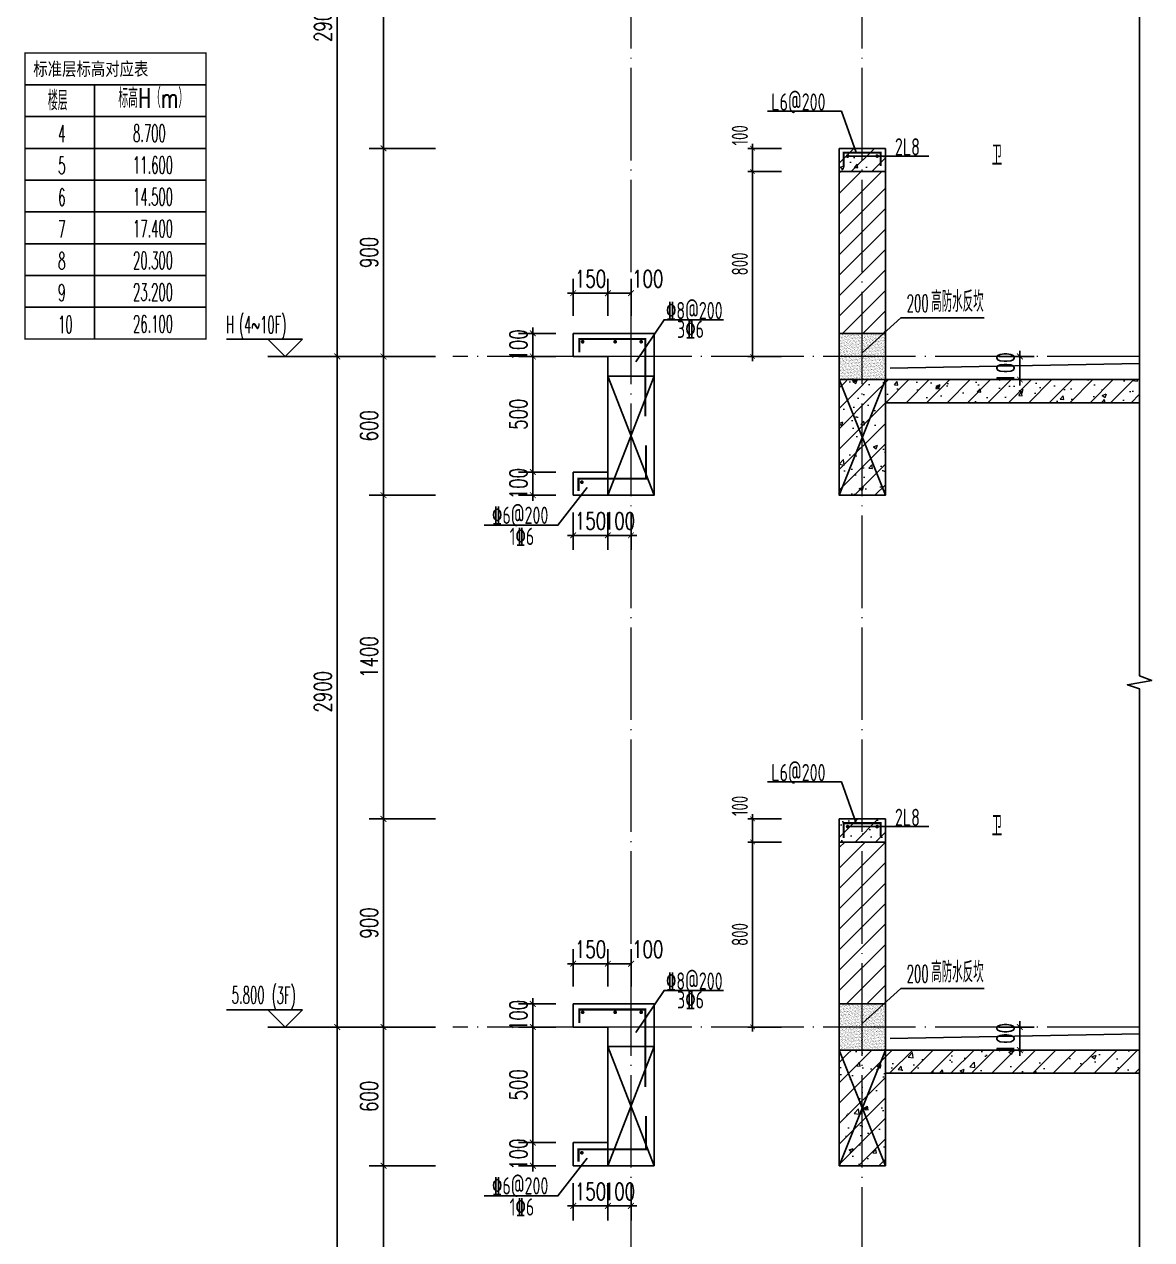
# Model space of a CAD drawing. Extents: x -668857 to 143095, y -247466 to 228182.
# Drawn here: x 89123 to 93997, y 157463 to 162720 of the extents above; entities that cross this region are included whole.
import ezdxf

# ---------------------------------------------------------------- set-up
doc = ezdxf.new("R2010")
doc.units = 0
doc.header["$LTSCALE"] = 1000
doc.linetypes.add('DOTE', pattern=[2.4200000000000004, 2, -0.2, 0.02, -0.2])
doc.layers.get('0').update_dxf_attribs({"linetype": 'CONTINUOUS'})
doc.layers.get('DEFPOINTS').update_dxf_attribs({"linetype": 'CONTINUOUS'})
for name, color, linetype in [('C-Sheet-图框', 101, 'CONTINUOUS'), ('DIM', 2, 'CONTINUOUS'), ('DIM_ELEV', 3, 'CONTINUOUS'), ('DIM_IDEN', 67, 'CONTINUOUS'), ('DIM_SYMB', 3, 'CONTINUOUS'), ('PUB_DIM', 3, 'CONTINUOUS'), ('PUB_TEXT', 2, 'CONTINUOUS'), ('REIN', 6, 'CONTINUOUS'), ('S-大样-砼线', 7, 'CONTINUOUS'), ('S-引出线', 40, 'CONTINUOUS'), ('TEXT', 2, 'CONTINUOUS'), ('WALL', 5, 'CONTINUOUS'), ('看线', 251, 'CONTINUOUS'), ('立面-看线', 251, 'CONTINUOUS')]:
    doc.layers.add(name, color=color, linetype=linetype)
for name, color, linetype, lineweight in [('DOTE', 19, 'DOTE', 9), ('PUB_HATCH', 8, 'CONTINUOUS', 9), ('内粉刷', 37, 'CONTINUOUS', 9)]:
    doc.layers.add(name, color=color, linetype=linetype, lineweight=lineweight)
doc.styles.add('_TCH_DIM', font='SIMPLEX.shx', dxfattribs={"width": 0.7, "bigfont": 'GBCBIG.shx'})
doc.styles.add('_TCH_DIM_T3', font='SIMPLEX', dxfattribs={"width": 0.7058823529411765, "bigfont": 'GBCBIG'})
doc.styles.add('DIM_FONT_T3', font='SIMPLEX', dxfattribs={"width": 0.7058823529411765, "bigfont": 'GBCBIG'})
doc.styles.add('TSSD_DIMENSION', font='Tssdeng.shx', dxfattribs={"width": 0.7, "bigfont": 'tssdchn.shx'})
doc.styles.add('TSSD_REIN', font='tssdeng.shx', dxfattribs={"width": 0.7, "height": 300, "bigfont": 'tssdchn.shx'})
doc.styles.add('w', font='tssdeng.shx', dxfattribs={"width": 0.8, "bigfont": 'tssdchn.shx'})
doc.styles.add('宋体', font='', dxfattribs={"height": 50})
doc.styles.get('宋体').set_extended_font_data('SimSun')
doc.dimstyles.new('_TCH_ARCH&&25', dxfattribs={"dimtxt": 74.375, "dimasz": 25, "dimexe": 62.5, "dimexo": 75, "dimgap": 25, "dimtad": 1, "dimdec": 0, "dimzin": 0, "dimdsep": 46, "dimtxsty": '_TCH_DIM_T3', "dimblk": 'ARCHTICK', "dimcen": 0.09, "dimclrt": 7, "dimazin": 0, "dimtfac": 1, "dimtdec": 0, "dimtix": 1, "dimtmove": 2, "dimatfit": 3, "dimldrblk": 'ARCHTICK', "dimfxl": 0, "dimtolj": 1, "dimtzin": 0, "dimarcsym": 0})
doc.dimstyles.new('TSSD_20_20', dxfattribs={"dimtxt": 60, "dimasz": 20, "dimexe": 20, "dimexo": 50, "dimgap": 20, "dimtad": 1, "dimdec": 0, "dimzin": 0, "dimdsep": 46, "dimtxsty": 'TSSD_DIMENSION', "dimblk": 'ARCHTICK', "dimblk1": 'ARCHTICK', "dimblk2": 'ARCHTICK', "dimcen": 0, "dimdle": 20, "dimclrt": 7, "dimadec": 0, "dimazin": 0, "dimtfac": 1, "dimtdec": 0, "dimtix": 1, "dimtmove": 2, "dimatfit": 3, "dimfxl": 0, "dimtolj": 1, "dimtzin": 0, "dimarcsym": 0})
pattern_1 = [(45, (0, 0), (-44.19417382415921, 44.19417382415922), []), (49.99999999999999, (0, 0), (179.3150456501884, -15.68803374564878), [18.75, -206.25]), (355, (0, 0), (-34.68783340325, 188.048033425003), [15, -165]), (100.4514, (14.94292, -1.307335), (144.6273454285054, 172.3598855152384), [15.9350475, -175.285528]), (46.18420000000002, (0, 50), (266.8102621564111, -41.37975358225452), [28.125, -309.3749999999999]), (96.6356, (22.23418625, 46.55167325), (233.6656763871758, 243.5294677251104), [23.902572, -262.92825]), (351.1842, (0, 50), (233.6654862834068, 243.5296502313311), [22.5, -247.5]), (21, (25, 37.5), (149.2267630296154, -100.6547226663347), [18.75, -206.25]), (326.0000000000001, (25, 37.5), (60.82883298039543, 181.2875112617133), [15, -165]), (71.4514, (37.43555825, 29.1120985), (210.0556571453725, 80.6326241774881), [15.9350475, -175.285528]), (37.50000000000001, (0, 0), (3.039963829322667, 83.22346345782788), [0, -163, 0, -167.5, 0, -165.625]), (7.499999999999999, (0, 0), (65.76738436053715, 98.60292797059006), [0, -95.5, 0, -159.25, 0, -63.125]), (327.5, (-55.75, 0), (133.4556090431022, -5.638717933594939), [0, -62.5, 0, -195, 0, -258.75]), (317.5, (-80.75, 0), (145.7965423355966, 25.02624558307943), [0, -81.25, 0, -129.5, 0, -183.75])]

# ---------------------------------------------------------------- blocks, each defined once
blk = doc.blocks.new('A$C4D992532')
at = {"layer": 'C-Sheet-图框', "color": 0}
for p, q in [((-871.8383832278196, 1099.999999999956), (-89.08579783234745, 1099.999999999956)), ((-871.8383832278196, 1099.999999999985), (-89.08579783234745, 1099.999999999985)), ((-571.5260266673286, 1099.999999999985), (-571.5260266673286, -1.455191522836685e-11)), ((-871.8383832278196, 962.4999999999854), (-89.08579783234745, 962.4999999999854)), ((-871.8383832278196, 824.9999999999854), (-89.08579783234745, 824.9999999999854)), ((-871.8383832278196, 687.4999999999854), (-89.08579783234745, 687.4999999999854)), ((-871.8383832278196, 549.9999999999854), (-89.08579783234745, 549.9999999999854)), ((-871.8383832278196, 412.4999999999854), (-89.08579783234745, 412.4999999999854)), ((-871.8383832278196, 274.9999999999854), (-89.08579783234745, 274.9999999999854)), ((-871.8383832278196, 137.4999999999854), (-89.08579783234745, 137.4999999999854))]:
    blk.add_line(p, q, dxfattribs=at)
at = {"layer": 'C-Sheet-图框', "color": 0, "const_width": 5.999999999999876}
blk.add_lwpolyline([(-871.8383832278196, -2.91038304567337e-11), (-89.08579783234745, 0), (-89.08579783234745, 1237.499999999956), (-871.8383832278196, 1237.499999999956)], close=True, dxfattribs=at)
at = {"layer": 'PUB_TEXT', "color": 2, "style": '宋体', "width": 0.8}
blk.add_text('标准层标高对应表', height=56.9620253164557, dxfattribs=at).set_placement((-835.8477062607417, 1139.932586226772))
at = {"layer": 'PUB_TEXT', "style": '_TCH_DIM'}
for s, height, width, p in [('楼层', 84.39716312056737, 0.7, (-772.7103564752033, 989.4725958884665)), ('标高H（m）', 84.39716312056737, 0.7, (-468.1956964195706, 1000.562479942731)), ('4', 74.375, 0.4941176470588236, (-728.4145376265515, 851.3391062311857)), ('8.700', 74.375, 0.4941176470588236, (-405.0415018692147, 853.2302326417557)), ('11.600', 74.375, 0.4941176470588236, (-405.0415018692147, 715.7302326417266)), ('5', 74.375, 0.4941176470588236, (-728.4145376265515, 713.8391062311857)), ('6', 74.375, 0.4941176470588236, (-728.4145376265515, 576.3391062311857)), ('14.500', 74.375, 0.4941176470588236, (-405.0415018692147, 578.2302326417266)), ('7', 74.375, 0.4941176470588236, (-728.4145376265515, 438.8391062311857)), ('17.400', 74.375, 0.4941176470588236, (-405.0415018692147, 440.7302326417266)), ('8', 74.375, 0.4941176470588236, (-728.4145376265515, 301.3391062311857)), ('20.300', 74.375, 0.4941176470588236, (-405.0415018692147, 303.2302326417266)), ('9', 74.375, 0.4941176470588236, (-728.4145376265515, 163.8391062311857)), ('23.200', 74.375, 0.4941176470588236, (-405.0415018693311, 165.7302326417266)), ('10', 74.375, 0.4941176470588236, (-728.4145376265515, 26.33910623118572)), ('26.100', 74.375, 0.4941176470588236, (-405.0415018693311, 28.23023264172662))]:
    blk.add_text(s, height=height, dxfattribs=dict(at, width=width)).set_placement(p)
blk = doc.blocks.new('_ArchTick')
at = {"color": 0, "linetype": 'ByBlock', "const_width": 0.15}
blk.add_lwpolyline([(-0.5, -0.5), (0.5, 0.5)], dxfattribs=at)
blk = doc.blocks.new('*D2128')
at = {"layer": 'DEFPOINTS', "color": 0}
for p in [(932450.9182588418, -117186.0825243755), (932625.5290252911, -117186.0825243755), (932625.5290252911, -117286.0825243912)]:
    blk.add_point(p, dxfattribs=at)
at = {"layer": 'PUB_DIM', "color": 0, "lineweight": -2}
for p, q in [((932450.9182588418, -117186.0825243755), (932450.9182588418, -117161.0825243755)), ((932550.5290252911, -117186.0825243755), (932388.4182588418, -117186.0825243755)), ((932450.9182588418, -117286.0825243912), (932450.9182588418, -117186.0825243755)), ((932550.5290252911, -117286.0825243912), (932388.4182588418, -117286.0825243912)), ((932450.9182588418, -117286.0825243912), (932450.9182588418, -117311.0825243912))]:
    blk.add_line(p, q, dxfattribs=at)
at = {"layer": 'PUB_DIM', "color": 0, "lineweight": -2, "xscale": 25, "yscale": 25, "zscale": 25}
for p, rotation in [((932450.9182588418, -117186.0825243755), 270), ((932450.9182588418, -117286.0825243912), 90)]:
    blk.add_blockref('_ArchTick', p, dxfattribs=dict(at, rotation=rotation))
at = {"layer": 'PUB_DIM', "color": 7, "insert": (932388.7307588418, -117236.0825243832), "char_height": 74.375, "attachment_point": 5, "rotation": 90, "style": '_TCH_DIM_T3'}
blk.add_mtext('\\A1;100', dxfattribs=at)
blk = doc.blocks.new('*D2129')
at = {"layer": 'DEFPOINTS', "color": 0}
for p in [(932450.9182588418, -117286.0825243912), (932625.5290252911, -117286.0825243912), (932625.5290252911, -117786.0825243912)]:
    blk.add_point(p, dxfattribs=at)
at = {"layer": 'PUB_DIM', "color": 0, "lineweight": -2}
for p, q in [((932550.5290252911, -117286.0825243912), (932388.4182588418, -117286.0825243912)), ((932450.9182588418, -117786.0825243912), (932450.9182588418, -117286.0825243912)), ((932550.5290252911, -117786.0825243912), (932388.4182588418, -117786.0825243912))]:
    blk.add_line(p, q, dxfattribs=at)
at = {"layer": 'PUB_DIM', "color": 0, "lineweight": -2, "xscale": 25, "yscale": 25, "zscale": 25}
for p, rotation in [((932450.9182588418, -117286.0825243912), 90), ((932450.9182588418, -117786.0825243912), 270)]:
    blk.add_blockref('_ArchTick', p, dxfattribs=dict(at, rotation=rotation))
at = {"layer": 'PUB_DIM', "color": 7, "insert": (932388.7307588418, -117536.082524391), "char_height": 74.375, "attachment_point": 5, "rotation": 90, "style": '_TCH_DIM_T3'}
blk.add_mtext('\\A1;500', dxfattribs=at)
blk = doc.blocks.new('*D2130')
at = {"layer": 'DEFPOINTS', "color": 0}
for p in [(932450.9182588418, -117786.0825243912), (932625.5290252911, -117786.0825243912), (932625.5290252911, -117886.0825243911)]:
    blk.add_point(p, dxfattribs=at)
at = {"layer": 'PUB_DIM', "color": 0, "lineweight": -2}
for p, q in [((932550.5290252911, -117786.0825243912), (932388.4182588418, -117786.0825243912)), ((932450.9182588418, -117786.0825243912), (932450.9182588418, -117761.0825243912)), ((932450.9182588418, -117886.0825243911), (932450.9182588418, -117786.0825243912)), ((932550.5290252911, -117886.0825243911), (932388.4182588418, -117886.0825243911)), ((932450.9182588418, -117886.0825243911), (932450.9182588418, -117911.0825243911))]:
    blk.add_line(p, q, dxfattribs=at)
at = {"layer": 'PUB_DIM', "color": 0, "lineweight": -2, "xscale": 25, "yscale": 25, "zscale": 25}
for p, rotation in [((932450.9182588418, -117786.0825243912), 270), ((932450.9182588418, -117886.0825243911), 90)]:
    blk.add_blockref('_ArchTick', p, dxfattribs=dict(at, rotation=rotation))
at = {"layer": 'PUB_DIM', "color": 7, "insert": (932388.7307588418, -117836.082524391), "char_height": 74.375, "attachment_point": 5, "rotation": 90, "style": '_TCH_DIM_T3'}
blk.add_mtext('\\A1;100', dxfattribs=at)
blk = doc.blocks.new('*D2131')
at = {"layer": 'DEFPOINTS', "color": 0}
for p in [(932625.5290252911, -117886.0825243875), (932775.5290252896, -117886.0825243904), (932775.5290252896, -118059.7932143435)]:
    blk.add_point(p, dxfattribs=at)
at = {"layer": 'PUB_DIM', "color": 0, "lineweight": -2}
for p, q in [((932625.5290252911, -117961.0825243875), (932625.5290252911, -118122.2932143435)), ((932775.5290252896, -117961.0825243904), (932775.5290252896, -118122.2932143435)), ((932625.5290252911, -118059.7932143435), (932600.5290252911, -118059.7932143435)), ((932625.5290252911, -118059.7932143435), (932775.5290252896, -118059.7932143435)), ((932775.5290252896, -118059.7932143435), (932800.5290252896, -118059.7932143435))]:
    blk.add_line(p, q, dxfattribs=at)
at = {"layer": 'PUB_DIM', "color": 0, "lineweight": -2, "xscale": 25, "yscale": 25, "zscale": 25}
blk.add_blockref('_ArchTick', (932625.5290252911, -118059.7932143435), dxfattribs=at)
at = {"layer": 'PUB_DIM', "color": 0, "lineweight": -2, "xscale": 25, "yscale": 25, "zscale": 25, "rotation": 180}
blk.add_blockref('_ArchTick', (932775.5290252896, -118059.7932143435), dxfattribs=at)
at = {"layer": 'PUB_DIM', "color": 7, "insert": (932700.5290252904, -117997.6057143435), "char_height": 74.375, "attachment_point": 5, "style": '_TCH_DIM_T3'}
blk.add_mtext('\\A1;150', dxfattribs=at)
blk = doc.blocks.new('*D2132')
at = {"layer": 'DEFPOINTS', "color": 0}
for p in [(932775.5290252896, -117886.0825243904), (932875.5290186122, -117886.0825243923), (932875.5290186122, -118059.7932143459)]:
    blk.add_point(p, dxfattribs=at)
at = {"layer": 'PUB_DIM', "color": 0, "lineweight": -2}
for p, q in [((932775.5290252896, -117961.0825243904), (932775.5290252896, -118122.2932143459)), ((932875.5290186122, -117961.0825243923), (932875.5290186122, -118122.2932143459)), ((932775.5290252896, -118059.7932143459), (932750.5290252896, -118059.7932143459)), ((932775.5290252896, -118059.7932143459), (932875.5290186122, -118059.7932143459)), ((932875.5290186122, -118059.7932143459), (932900.5290186122, -118059.7932143459))]:
    blk.add_line(p, q, dxfattribs=at)
at = {"layer": 'PUB_DIM', "color": 0, "lineweight": -2, "xscale": 25, "yscale": 25, "zscale": 25}
blk.add_blockref('_ArchTick', (932775.5290252896, -118059.7932143459), dxfattribs=at)
at = {"layer": 'PUB_DIM', "color": 0, "lineweight": -2, "xscale": 25, "yscale": 25, "zscale": 25, "rotation": 180}
blk.add_blockref('_ArchTick', (932875.5290186122, -118059.7932143459), dxfattribs=at)
at = {"layer": 'PUB_DIM', "color": 7, "insert": (932825.5290219509, -117997.6057143459), "char_height": 74.375, "attachment_point": 5, "style": '_TCH_DIM_T3'}
blk.add_mtext('\\A1;100', dxfattribs=at)
blk = doc.blocks.new('*D2133')
at = {"layer": 'DEFPOINTS', "color": 0}
for p in [(934390.7113845855, -117286.0823870408), (934556.671269677, -117286.0823870408), (934390.7113845855, -117386.0823868569)]:
    blk.add_point(p, dxfattribs=at)
at = {"layer": 'PUB_DIM', "color": 0, "lineweight": -2}
for p, q in [((934556.671269677, -117286.0823870408), (934556.671269677, -117261.0823870408)), ((934465.7113845855, -117286.0823870408), (934619.171269677, -117286.0823870408)), ((934556.671269677, -117386.0823868569), (934556.671269677, -117286.0823870408)), ((934465.7113845855, -117386.0823868569), (934619.171269677, -117386.0823868569)), ((934556.671269677, -117386.0823868569), (934556.671269677, -117411.0823868569))]:
    blk.add_line(p, q, dxfattribs=at)
at = {"layer": 'PUB_DIM', "color": 0, "lineweight": -2, "xscale": 25, "yscale": 25, "zscale": 25}
for p, rotation in [((934556.671269677, -117286.0823870408), 270), ((934556.671269677, -117386.0823868569), 90)]:
    blk.add_blockref('_ArchTick', p, dxfattribs=dict(at, rotation=rotation))
at = {"layer": 'PUB_DIM', "color": 7, "insert": (934494.483769677, -117336.0823869487), "char_height": 74.375, "attachment_point": 5, "rotation": 90, "style": '_TCH_DIM_T3'}
blk.add_mtext('\\A1;100', dxfattribs=at)
blk = doc.blocks.new('*D2134')
at = {"layer": 'DEFPOINTS', "color": 0}
for p in [(932775.5290252895, -117012.3718344355), (932625.529025291, -117186.0825243915), (932775.5290252895, -117186.0825243886)]:
    blk.add_point(p, dxfattribs=at)
at = {"layer": 'PUB_DIM', "color": 0, "lineweight": -2}
for p, q in [((932625.529025291, -117111.0825243915), (932625.529025291, -116949.8718344355)), ((932775.5290252895, -117111.0825243886), (932775.5290252895, -116949.8718344355)), ((932625.529025291, -117012.3718344355), (932600.529025291, -117012.3718344355)), ((932625.529025291, -117012.3718344355), (932775.5290252895, -117012.3718344355)), ((932775.5290252895, -117012.3718344355), (932800.5290252895, -117012.3718344355))]:
    blk.add_line(p, q, dxfattribs=at)
at = {"layer": 'PUB_DIM', "color": 0, "lineweight": -2, "xscale": 25, "yscale": 25, "zscale": 25}
blk.add_blockref('_ArchTick', (932625.529025291, -117012.3718344355), dxfattribs=at)
at = {"layer": 'PUB_DIM', "color": 0, "lineweight": -2, "xscale": 25, "yscale": 25, "zscale": 25, "rotation": 180}
blk.add_blockref('_ArchTick', (932775.5290252895, -117012.3718344355), dxfattribs=at)
at = {"layer": 'PUB_DIM', "color": 7, "insert": (932700.5290252902, -116950.1843344355), "char_height": 74.375, "attachment_point": 5, "style": '_TCH_DIM_T3'}
blk.add_mtext('\\A1;150', dxfattribs=at)
blk = doc.blocks.new('*D2135')
at = {"layer": 'DEFPOINTS', "color": 0}
for p in [(932875.5290186121, -117012.3718344331), (932775.5290252895, -117186.0825243886), (932875.5290186121, -117186.0825243867)]:
    blk.add_point(p, dxfattribs=at)
at = {"layer": 'PUB_DIM', "color": 0, "lineweight": -2}
for p, q in [((932775.5290252895, -117111.0825243886), (932775.5290252895, -116949.8718344331)), ((932875.5290186121, -117111.0825243867), (932875.5290186121, -116949.8718344331)), ((932775.5290252895, -117012.3718344331), (932875.5290186121, -117012.3718344331))]:
    blk.add_line(p, q, dxfattribs=at)
at = {"layer": 'PUB_DIM', "color": 0, "lineweight": -2, "xscale": 25, "yscale": 25, "zscale": 25, "rotation": 180}
blk.add_blockref('_ArchTick', (932775.5290252895, -117012.3718344331), dxfattribs=at)
at = {"layer": 'PUB_DIM', "color": 0, "lineweight": -2, "xscale": 25, "yscale": 25, "zscale": 25}
blk.add_blockref('_ArchTick', (932875.5290186121, -117012.3718344331), dxfattribs=at)
at = {"layer": 'PUB_DIM', "color": 7, "insert": (932947.9456852787, -116950.1843344331), "char_height": 74.375, "attachment_point": 5, "style": '_TCH_DIM_T3'}
blk.add_mtext('\\A1;100', dxfattribs=at)
blk = doc.blocks.new('*D2549')
at = {"layer": 'DEFPOINTS', "color": 0}
for p in [(90676.09341225855, 157783.2258814368), (90976.09341227927, 157783.2258814368), (90976.09341227927, 156383.2260189572)]:
    blk.add_point(p, dxfattribs=at)
at = {"layer": 'PUB_DIM', "color": 0, "lineweight": -2}
for p, q in [((90901.09341227927, 157783.2258814368), (90613.59341225855, 157783.2258814368)), ((90676.09341225855, 156383.2260189572), (90676.09341225855, 157783.2258814368)), ((90901.09341227927, 156383.2260189572), (90613.59341225855, 156383.2260189572))]:
    blk.add_line(p, q, dxfattribs=at)
at = {"layer": 'PUB_DIM', "color": 0, "lineweight": -2, "xscale": 25, "yscale": 25, "zscale": 25}
for p, rotation in [((90676.09341225855, 157783.2258814368), 90), ((90676.09341225855, 156383.2260189572), 270)]:
    blk.add_blockref('_ArchTick', p, dxfattribs=dict(at, rotation=rotation))
at = {"layer": 'PUB_DIM', "color": 7, "insert": (90613.90591225853, 157083.2259501971), "char_height": 74.375, "attachment_point": 5, "rotation": 90, "style": '_TCH_DIM_T3'}
blk.add_mtext('\\A1;1400', dxfattribs=at)
blk = doc.blocks.new('*D2550')
at = {"layer": 'DEFPOINTS', "color": 0}
for p in [(90676.09341225855, 158383.2258814366), (90976.09341227927, 158383.2258814366), (90976.09341227927, 157783.2258814368)]:
    blk.add_point(p, dxfattribs=at)
at = {"layer": 'PUB_DIM', "color": 0, "lineweight": -2}
for p, q in [((90901.09341227927, 158383.2258814366), (90613.59341225855, 158383.2258814366)), ((90676.09341225855, 157783.2258814368), (90676.09341225855, 158383.2258814366)), ((90901.09341227927, 157783.2258814368), (90613.59341225855, 157783.2258814368))]:
    blk.add_line(p, q, dxfattribs=at)
at = {"layer": 'PUB_DIM', "color": 0, "lineweight": -2, "xscale": 25, "yscale": 25, "zscale": 25}
for p, rotation in [((90676.09341225855, 158383.2258814366), 90), ((90676.09341225855, 157783.2258814368), 270)]:
    blk.add_blockref('_ArchTick', p, dxfattribs=dict(at, rotation=rotation))
at = {"layer": 'PUB_DIM', "color": 7, "insert": (90613.90591225853, 158083.2258814368), "char_height": 74.375, "attachment_point": 5, "rotation": 90, "style": '_TCH_DIM_T3'}
blk.add_mtext('\\A1;600', dxfattribs=at)
blk = doc.blocks.new('*D2551')
at = {"layer": 'DEFPOINTS', "color": 0}
for p in [(90676.09341225855, 159283.2260189572), (90976.09341227927, 159283.2260189572), (90976.09341227927, 158383.2258814366)]:
    blk.add_point(p, dxfattribs=at)
at = {"layer": 'PUB_DIM', "color": 0, "lineweight": -2}
for p, q in [((90901.09341227927, 159283.2260189572), (90613.59341225855, 159283.2260189572)), ((90676.09341225855, 158383.2258814366), (90676.09341225855, 159283.2260189572)), ((90901.09341227927, 158383.2258814366), (90613.59341225855, 158383.2258814366))]:
    blk.add_line(p, q, dxfattribs=at)
at = {"layer": 'PUB_DIM', "color": 0, "lineweight": -2, "xscale": 25, "yscale": 25, "zscale": 25}
for p, rotation in [((90676.09341225855, 159283.2260189572), 90), ((90676.09341225855, 158383.2258814366), 270)]:
    blk.add_blockref('_ArchTick', p, dxfattribs=dict(at, rotation=rotation))
at = {"layer": 'PUB_DIM', "color": 7, "insert": (90613.90591225853, 158833.2259501969), "char_height": 74.375, "attachment_point": 5, "rotation": 90, "style": '_TCH_DIM_T3'}
blk.add_mtext('\\A1;900', dxfattribs=at)
blk = doc.blocks.new('*D2552')
at = {"layer": 'DEFPOINTS', "color": 0}
for p in [(90676.09341225855, 160683.2258814366), (90976.09341227927, 160683.2258814366), (90976.09341227927, 159283.2260189572)]:
    blk.add_point(p, dxfattribs=at)
at = {"layer": 'PUB_DIM', "color": 0, "lineweight": -2}
for p, q in [((90901.09341227927, 160683.2258814366), (90613.59341225855, 160683.2258814366)), ((90676.09341225855, 159283.2260189572), (90676.09341225855, 160683.2258814366)), ((90901.09341227927, 159283.2260189572), (90613.59341225855, 159283.2260189572))]:
    blk.add_line(p, q, dxfattribs=at)
at = {"layer": 'PUB_DIM', "color": 0, "lineweight": -2, "xscale": 25, "yscale": 25, "zscale": 25}
for p, rotation in [((90676.09341225855, 160683.2258814366), 90), ((90676.09341225855, 159283.2260189572), 270)]:
    blk.add_blockref('_ArchTick', p, dxfattribs=dict(at, rotation=rotation))
at = {"layer": 'PUB_DIM', "color": 7, "insert": (90613.90591225853, 159983.2259501969), "char_height": 74.375, "attachment_point": 5, "rotation": 90, "style": '_TCH_DIM_T3'}
blk.add_mtext('\\A1;1400', dxfattribs=at)
blk = doc.blocks.new('*D2553')
at = {"layer": 'DEFPOINTS', "color": 0}
for p in [(90676.09341225855, 161283.2258814363), (90976.09341227927, 161283.2258814363), (90976.09341227927, 160683.2258814366)]:
    blk.add_point(p, dxfattribs=at)
at = {"layer": 'PUB_DIM', "color": 0, "lineweight": -2}
for p, q in [((90901.09341227927, 161283.2258814363), (90613.59341225855, 161283.2258814363)), ((90676.09341225855, 160683.2258814366), (90676.09341225855, 161283.2258814363)), ((90901.09341227927, 160683.2258814366), (90613.59341225855, 160683.2258814366))]:
    blk.add_line(p, q, dxfattribs=at)
at = {"layer": 'PUB_DIM', "color": 0, "lineweight": -2, "xscale": 25, "yscale": 25, "zscale": 25}
for p, rotation in [((90676.09341225855, 161283.2258814363), 90), ((90676.09341225855, 160683.2258814366), 270)]:
    blk.add_blockref('_ArchTick', p, dxfattribs=dict(at, rotation=rotation))
at = {"layer": 'PUB_DIM', "color": 7, "insert": (90613.90591225853, 160983.2258814365), "char_height": 74.375, "attachment_point": 5, "rotation": 90, "style": '_TCH_DIM_T3'}
blk.add_mtext('\\A1;600', dxfattribs=at)
blk = doc.blocks.new('*D2554')
at = {"layer": 'DEFPOINTS', "color": 0}
for p in [(90676.09341225855, 162183.226018957), (90976.09341227927, 162183.226018957), (90976.09341227927, 161283.2258814363)]:
    blk.add_point(p, dxfattribs=at)
at = {"layer": 'PUB_DIM', "color": 0, "lineweight": -2}
for p, q in [((90901.09341227927, 162183.226018957), (90613.59341225855, 162183.226018957)), ((90676.09341225855, 161283.2258814363), (90676.09341225855, 162183.226018957)), ((90901.09341227927, 161283.2258814363), (90613.59341225855, 161283.2258814363))]:
    blk.add_line(p, q, dxfattribs=at)
at = {"layer": 'PUB_DIM', "color": 0, "lineweight": -2, "xscale": 25, "yscale": 25, "zscale": 25}
for p, rotation in [((90676.09341225855, 162183.226018957), 90), ((90676.09341225855, 161283.2258814363), 270)]:
    blk.add_blockref('_ArchTick', p, dxfattribs=dict(at, rotation=rotation))
at = {"layer": 'PUB_DIM', "color": 7, "insert": (90613.90591225853, 161733.2259501966), "char_height": 74.375, "attachment_point": 5, "rotation": 90, "style": '_TCH_DIM_T3'}
blk.add_mtext('\\A1;900', dxfattribs=at)
blk = doc.blocks.new('*D2555')
at = {"layer": 'DEFPOINTS', "color": 0}
for p in [(90676.09341225855, 163583.2258814231), (90976.09341227927, 163583.2258814231), (90976.09341227927, 162183.226018957)]:
    blk.add_point(p, dxfattribs=at)
at = {"layer": 'PUB_DIM', "color": 0, "lineweight": -2}
for p, q in [((90901.09341227927, 163583.2258814231), (90613.59341225855, 163583.2258814231)), ((90676.09341225855, 162183.226018957), (90676.09341225855, 163583.2258814231)), ((90901.09341227927, 162183.226018957), (90613.59341225855, 162183.226018957))]:
    blk.add_line(p, q, dxfattribs=at)
at = {"layer": 'PUB_DIM', "color": 0, "lineweight": -2, "xscale": 25, "yscale": 25, "zscale": 25}
for p, rotation in [((90676.09341225855, 163583.2258814231), 90), ((90676.09341225855, 162183.226018957), 270)]:
    blk.add_blockref('_ArchTick', p, dxfattribs=dict(at, rotation=rotation))
at = {"layer": 'PUB_DIM', "color": 7, "insert": (90613.90591225853, 162883.2259501901), "char_height": 74.375, "attachment_point": 5, "rotation": 90, "style": '_TCH_DIM_T3'}
blk.add_mtext('\\A1;1400', dxfattribs=at)
blk = doc.blocks.new('*D2563')
at = {"layer": 'DEFPOINTS', "color": 0}
for p in [(90476.09341225412, 158383.2258814365), (90976.09341227927, 158383.2258814365), (90976.09341227927, 155483.2258814365)]:
    blk.add_point(p, dxfattribs=at)
at = {"layer": 'PUB_DIM', "color": 0, "lineweight": -2}
for p, q in [((90901.09341227927, 158383.2258814365), (90413.59341225412, 158383.2258814365)), ((90476.09341225412, 155483.2258814365), (90476.09341225412, 158383.2258814365)), ((90901.09341227927, 155483.2258814365), (90413.59341225412, 155483.2258814365))]:
    blk.add_line(p, q, dxfattribs=at)
at = {"layer": 'PUB_DIM', "color": 0, "lineweight": -2, "xscale": 25, "yscale": 25, "zscale": 25}
for p, rotation in [((90476.09341225412, 158383.2258814365), 90), ((90476.09341225412, 155483.2258814365), 270)]:
    blk.add_blockref('_ArchTick', p, dxfattribs=dict(at, rotation=rotation))
at = {"layer": 'PUB_DIM', "color": 7, "insert": (90413.90591225411, 156933.2258814365), "char_height": 74.375, "attachment_point": 5, "rotation": 90, "style": '_TCH_DIM_T3'}
blk.add_mtext('\\A1;2900', dxfattribs=at)
blk = doc.blocks.new('*D2564')
at = {"layer": 'DEFPOINTS', "color": 0}
for p in [(90476.09341225412, 161283.2258814363), (90976.09341227927, 161283.2258814363), (90976.09341227927, 158383.2258814365)]:
    blk.add_point(p, dxfattribs=at)
at = {"layer": 'PUB_DIM', "color": 0, "lineweight": -2}
for p, q in [((90901.09341227927, 161283.2258814363), (90413.59341225412, 161283.2258814363)), ((90476.09341225412, 158383.2258814365), (90476.09341225412, 161283.2258814363)), ((90901.09341227927, 158383.2258814365), (90413.59341225412, 158383.2258814365))]:
    blk.add_line(p, q, dxfattribs=at)
at = {"layer": 'PUB_DIM', "color": 0, "lineweight": -2, "xscale": 25, "yscale": 25, "zscale": 25}
for p, rotation in [((90476.09341225412, 161283.2258814363), 90), ((90476.09341225412, 158383.2258814365), 270)]:
    blk.add_blockref('_ArchTick', p, dxfattribs=dict(at, rotation=rotation))
at = {"layer": 'PUB_DIM', "color": 7, "insert": (90413.90591225411, 159833.2258814364), "char_height": 74.375, "attachment_point": 5, "rotation": 90, "style": '_TCH_DIM_T3'}
blk.add_mtext('\\A1;2900', dxfattribs=at)
blk = doc.blocks.new('*D2565')
at = {"layer": 'DEFPOINTS', "color": 0}
for p in [(90476.09341225412, 164183.2258814365), (90976.09341227927, 164183.2258814365), (90976.09341227927, 161283.2258814363)]:
    blk.add_point(p, dxfattribs=at)
at = {"layer": 'PUB_DIM', "color": 0, "lineweight": -2}
for p, q in [((90901.09341227927, 164183.2258814365), (90413.59341225412, 164183.2258814365)), ((90476.09341225411, 161283.2258814363), (90476.09341225412, 164183.2258814365)), ((90901.09341227927, 161283.2258814363), (90413.59341225411, 161283.2258814363))]:
    blk.add_line(p, q, dxfattribs=at)
at = {"layer": 'PUB_DIM', "color": 0, "lineweight": -2, "xscale": 25, "yscale": 25, "zscale": 25}
for p, rotation in [((90476.09341225412, 164183.2258814365), 90), ((90476.09341225411, 161283.2258814363), 270)]:
    blk.add_blockref('_ArchTick', p, dxfattribs=dict(at, rotation=rotation))
at = {"layer": 'PUB_DIM', "color": 7, "insert": (90413.9059122541, 162733.2258814364), "char_height": 74.375, "attachment_point": 5, "rotation": 90, "style": '_TCH_DIM_T3'}
blk.add_mtext('\\A1;2900', dxfattribs=at)
blk = doc.blocks.new('20210809.02282059')
at = {"layer": 'REIN', "const_width": 9}
blk.add_lwpolyline([(87484.17413905729, 66580.93723980524), (87484.17413905729, 66644.7473179046), (87644.05902665015, 66644.7473179046), (87644.05902665015, 66586.78243779903)], dxfattribs=at)
at = {"layer": 'REIN', "const_width": 8}
for points in [[(87497.66146427253, 66629.68552062381, 1), (87505.66146427253, 66629.68552062381, 1)], [(87625.09821334062, 66629.68552062381, 1), (87633.09821334062, 66629.68552062381, 1)]]:
    blk.add_lwpolyline(points, format="xyb", close=True, dxfattribs=at)
at = {"layer": 'S-引出线'}
for p, q in [((87474.5888281595, 66823.76058760582), (87154.50981688779, 66823.76058760582)), ((87538.80876634456, 66644.7473179046), (87474.5888281595, 66823.76058760582)), ((87501.66146427253, 66629.68552062381), (87853.2882327484, 66629.68552062381))]:
    blk.add_line(p, q, dxfattribs=at)
at = {"layer": 'TEXT', "style": 'w', "width": 0.7}
for s, p in [('L6@200', (87171.47256206069, 66825.93027499522)), ('2L8', (87706.15828353167, 66632.06966891466))]:
    blk.add_text(s, height=75, rotation=1.867629851175362e-07, dxfattribs=at).set_placement(p)
blk = doc.blocks.new('A$C124E38C7')
at = {"layer": 'REIN'}
for points in [[(411.3491916419007, 827.6198026949423, 9, 9, 0), (411.3491916419007, 885.7864124497282, 9, 9, 0), (697.136046927888, 885.7864124497282, 9, 9, 0), (697.136046927888, 551.0904451996903, 9, 9, 0)], [(407.7055343370885, 227.9407258796855, 9, 9, 0), (407.7055343370885, 280.9011473031132, 9, 9, 0), (700.087186511606, 280.9011473031132, 9, 9, 0), (700.087186511606, 425.2876792717143, 9, 9, 0)]]:
    blk.add_lwpolyline(points, format="xyseb", dxfattribs=at)
at = {"layer": 'REIN', "const_width": 8}
for points in [[(421.8327268124558, 873.5427987211733, 1), (429.8327268124558, 873.5427987211733, 1)], [(562.2868298138492, 873.5427987211733, 1), (570.2868298138492, 873.5427987211733, 1)], [(674.8765359376557, 873.5427987211733, 1), (682.8765359376557, 873.5427987211733, 1)], [(418.3428307138383, 266.0767502083327, 1), (426.3428307138383, 266.0767502083327, 1)]]:
    blk.add_lwpolyline(points, format="xyb", close=True, dxfattribs=at)
at = {"layer": 'S-大样-砼线'}
for p, q in [((534.9131775260903, 724.9081133130239), (734.9131767665967, 209.8477938786382)), ((734.9161242698319, 724.9081133109867), (534.9161258917302, 209.8477938691503))]:
    blk.add_line(p, q, dxfattribs=at)
blk.add_lwpolyline([(734.9131833887659, 724.9081133072614), (534.9131775260903, 724.9081133072614), (534.913177951239, 209.8477938728756), (734.9131838129833, 209.8477938728756)], close=True, dxfattribs=at)
at = {"layer": 'S-引出线'}
for points in [[(655.4759675925598, 786.1005740879918), (777.7402859008871, 968.3219862158294), (1034.716379232705, 968.3219862158294)], [(445.2635719589889, 242.7101313573658), (318.597527531907, 79.6172117459937), (0.007638059556484222, 79.6172117459937)]]:
    blk.add_lwpolyline(points, dxfattribs=at)
at = {"layer": 'TEXT', "style": 'TSSD_REIN', "width": 0.7}
for s, p in [('%%1328@200', (785.8780742259696, 970.9405861510313)), ('3%%1326', (833.783343960531, 890.0683411068167)), ('%%1326@200', (33.9313798728399, 85.49755562626524)), ('1%%1326', (110.1330228815787, -5.766491179412697))]:
    blk.add_text(s, height=75, rotation=1.867629851175362e-07, dxfattribs=at).set_placement(p)
blk = doc.blocks.new('20210809.03232467')
at = {"layer": 'S-大样-砼线'}
for p, q in [((87154.50981688779, 67080.93735919218), (87354.50981570501, 66580.93723981472)), ((87354.51276363153, 67080.93735919014), (87154.51276483014, 66580.93723980524))]:
    blk.add_line(p, q, dxfattribs=at)
blk.add_lwpolyline([(87354.50982275046, 67080.93735918641), (87154.50981688779, 67080.93735918641), (87154.50981688965, 66580.93723980896), (87354.5098227514, 66580.93723980896)], close=True, dxfattribs=at)
blk = doc.blocks.new('*D3130')
at = {"layer": 'DEFPOINTS', "color": 0}
for p in [(92271.67677689798, 159283.2260189614), (92446.28754334722, 159283.2260189614), (92446.28754334722, 159183.2260189579)]:
    blk.add_point(p, dxfattribs=at)
at = {"layer": 'DIM', "color": 0, "lineweight": -2}
for p, q in [((92396.28754334722, 159283.2260189614), (92251.67677689798, 159283.2260189614)), ((92271.67677689798, 159163.2260189579), (92271.67677689798, 159303.2260189614)), ((92396.28754334722, 159183.2260189579), (92251.67677689798, 159183.2260189579))]:
    blk.add_line(p, q, dxfattribs=at)
at = {"layer": 'DIM', "color": 0, "lineweight": -2, "xscale": 20, "yscale": 20, "zscale": 20}
for p, rotation in [((92271.67677689798, 159283.2260189614), 90), ((92271.67677689798, 159183.2260189579), 270)]:
    blk.add_blockref('_ArchTick', p, dxfattribs=dict(at, rotation=rotation))
at = {"layer": 'DIM', "color": 7, "insert": (92216.67677689786, 159339.6747369103), "char_height": 70, "attachment_point": 5, "rotation": 90, "style": 'TSSD_DIMENSION'}
blk.add_mtext('\\A1;100', dxfattribs=at)
blk = doc.blocks.new('*D3131')
at = {"layer": 'DEFPOINTS', "color": 0}
for p in [(92271.67677689798, 162183.2260189612), (92446.28754334722, 162183.2260189612), (92446.28754334722, 162083.2260189577)]:
    blk.add_point(p, dxfattribs=at)
at = {"layer": 'DIM', "color": 0, "lineweight": -2}
for p, q in [((92396.28754334722, 162183.2260189612), (92251.67677689798, 162183.2260189612)), ((92271.67677689798, 162063.2260189577), (92271.67677689798, 162203.2260189612)), ((92396.28754334722, 162083.2260189577), (92251.67677689798, 162083.2260189577))]:
    blk.add_line(p, q, dxfattribs=at)
at = {"layer": 'DIM', "color": 0, "lineweight": -2, "xscale": 20, "yscale": 20, "zscale": 20}
for p, rotation in [((92271.67677689798, 162183.2260189612), 90), ((92271.67677689798, 162083.2260189577), 270)]:
    blk.add_blockref('_ArchTick', p, dxfattribs=dict(at, rotation=rotation))
at = {"layer": 'DIM', "color": 7, "insert": (92216.67677689786, 162239.67473691), "char_height": 70, "attachment_point": 5, "rotation": 90, "style": 'TSSD_DIMENSION'}
blk.add_mtext('\\A1;100', dxfattribs=at)
blk = doc.blocks.new('*D3134')
at = {"layer": 'DEFPOINTS', "color": 0}
for p in [(92271.67677689798, 162083.2260189577), (92446.28754334722, 162083.2260189577), (92446.28754334722, 161283.2258814363)]:
    blk.add_point(p, dxfattribs=at)
at = {"layer": 'DIM', "color": 0, "lineweight": -2}
for p, q in [((92396.28754334722, 162083.2260189577), (92251.67677689798, 162083.2260189577)), ((92271.67677689798, 161263.2258814363), (92271.67677689798, 162103.2260189577)), ((92396.28754334722, 161283.2258814363), (92251.67677689798, 161283.2258814363))]:
    blk.add_line(p, q, dxfattribs=at)
at = {"layer": 'DIM', "color": 0, "lineweight": -2, "xscale": 20, "yscale": 20, "zscale": 20}
for p, rotation in [((92271.67677689798, 162083.2260189577), 90), ((92271.67677689798, 161283.2258814363), 270)]:
    blk.add_blockref('_ArchTick', p, dxfattribs=dict(at, rotation=rotation))
at = {"layer": 'DIM', "color": 7, "insert": (92216.67677689796, 161683.225950197), "char_height": 70, "attachment_point": 5, "rotation": 90, "style": 'TSSD_DIMENSION'}
blk.add_mtext('\\A1;800', dxfattribs=at)
blk = doc.blocks.new('*D3135')
at = {"layer": 'DEFPOINTS', "color": 0}
for p in [(92271.67677689798, 159183.2260189579), (92446.28754334722, 159183.2260189579), (92446.28754334722, 158383.2258814365)]:
    blk.add_point(p, dxfattribs=at)
at = {"layer": 'DIM', "color": 0, "lineweight": -2}
for p, q in [((92396.28754334722, 159183.2260189579), (92251.67677689798, 159183.2260189579)), ((92271.67677689798, 158363.2258814365), (92271.67677689798, 159203.2260189579)), ((92396.28754334722, 158383.2258814365), (92251.67677689798, 158383.2258814365))]:
    blk.add_line(p, q, dxfattribs=at)
at = {"layer": 'DIM', "color": 0, "lineweight": -2, "xscale": 20, "yscale": 20, "zscale": 20}
for p, rotation in [((92271.67677689798, 159183.2260189579), 90), ((92271.67677689798, 158383.2258814365), 270)]:
    blk.add_blockref('_ArchTick', p, dxfattribs=dict(at, rotation=rotation))
at = {"layer": 'DIM', "color": 7, "insert": (92216.67677689796, 158783.2259501972), "char_height": 70, "attachment_point": 5, "rotation": 90, "style": 'TSSD_DIMENSION'}
blk.add_mtext('\\A1;800', dxfattribs=at)
blk = doc.blocks.new('HFHFHTFHSD')
at = {"layer": 'PUB_HATCH'}
h = blk.add_hatch(dxfattribs=at)
h.set_pattern_fill('钢筋混凝土', color=256, scale=25, style=0)
h.set_pattern_definition(pattern_1)
h.paths.add_polyline_path([(933975.5290184285, -116486.0823868664), (933975.5290184285, -116386.0823868664), (933775.5290184285, -116386.0823868664), (933775.5290184285, -116486.0823868664)])
h = blk.add_hatch(dxfattribs=at)
h.set_pattern_fill('普通砖', color=256, scale=25, style=0)
h.set_pattern_definition([(45, (0, 44.8778375), (-44.19419150182874, 44.19419150182875), [])])
h.paths.add_polyline_path([(933975.5290117239, -117186.0823858284), (933975.5290117239, -116486.0823868664), (933775.5290117239, -116486.0823868664), (933775.5290117239, -117186.0823858284)])
h = blk.add_hatch(dxfattribs=at)
h.set_pattern_fill('钢筋混凝土', color=256, scale=25, style=0)
h.set_pattern_definition(pattern_1)
h.paths.add_polyline_path([(933975.5290117239, -117886.0823882506), (933975.5290171637, -117486.0823865696), (933775.5290185463, -117386.0823865127), (933775.5290117239, -117886.0823855233)])
h = blk.add_hatch(dxfattribs=at)
h.set_pattern_fill('钢筋混凝土', color=256, scale=25, style=0)
h.set_pattern_definition(pattern_1)
h.paths.add_polyline_path([(935074.0539309505, -117386.0823868618), (933775.5290185463, -117386.0823865127), (933975.5290171637, -117486.0823865696), (935074.0539309231, -117486.0823868618)])
at = {"layer": '立面-看线'}
h = blk.add_hatch(dxfattribs=at)
h.set_pattern_fill('碎沙', color=256, scale=4)
h.set_pattern_definition([(37.50000000000001, (132722.2893678545, -502748.0348455478), (-0.32000625919681, 9.788264746586847), [0, -7.7216, 0, -8.636000000000001, 0, -8.255]), (7.499999999999999, (132722.2893678545, -502748.0348455478), (8.990465662760052, 14.33650201136708), [0, -4.1656, 0, -6.9596, 0, -2.667]), (327.5, (132716.0409678544, -502748.0348455478), (15.81984740482916, 0.028743693570914), [0, -2.54, 0, -9.144, 0, -11.938]), (317.5, (132716.0409678544, -502748.0348455478), (15.27112904944595, 4.458586465144325), [0, -1.27, 0, -5.9944, 0, -6.858])])
h.paths.add_polyline_path([(933775.5290184807, -117386.082385914), (933975.5290185421, -117386.0823862503), (933975.5290185729, -117186.0823860849), (933775.5290185114, -117186.0823855719)])
at = {"layer": 'DIM_IDEN'}
for p, q in [((933875.5292769555, -117271.0822834711), (934042.3401921625, -117119.5647890752)), ((934042.3401921625, -117119.5647890752), (934402.5167037676, -117119.5647890752))]:
    blk.add_line(p, q, dxfattribs=at)
at = {"layer": 'WALL'}
for p, q in [((933775.5290184285, -116486.0823868664), (933775.5290184285, -116386.0823868664)), ((933775.5290184285, -116386.0823868664), (933975.5290184285, -116386.0823868664)), ((933975.5290184285, -116486.0823868664), (933975.5290184285, -116386.0823868664)), ((933775.5290117239, -117186.0823858284), (933775.5290117239, -116486.0823868664)), ((933775.5290184285, -116486.0823868664), (933975.5290184285, -116486.0823868664)), ((933975.5290117239, -117186.0823858284), (933975.5290117239, -116486.0823868664)), ((932975.5290254289, -117186.0825243878), (932625.529025291, -117186.0825243878)), ((932625.529025291, -117186.0825243878), (932625.529025291, -117286.0825243876)), ((932975.5290173707, -117886.0825243869), (932975.5290254289, -117186.0825243878)), ((933775.5290117239, -117186.0823858284), (933975.5290117239, -117186.0823858284)), ((932625.529025291, -117286.0825243876), (932775.529025291, -117286.0825243878)), ((932775.529025291, -117286.0825243878), (932775.529025291, -117786.0825243875)), ((933775.5290117239, -117886.0823855233), (933775.5290185463, -117386.0823865127)), ((935074.0539309505, -117386.0823868618), (933775.5290185463, -117386.0823865127)), ((935074.0539309231, -117486.0823868618), (935074.0539309505, -117386.0823868618)), ((933975.5290117239, -117886.0823882506), (933975.5290171637, -117486.0823865696)), ((935074.0539309231, -117486.0823868618), (933975.5290171637, -117486.0823865696)), ((932775.529025291, -117786.0825243875), (932625.529025291, -117786.0825243875)), ((932625.529025291, -117786.0825243875), (932625.529025291, -117886.0825243875)), ((932625.529025291, -117886.0825243875), (932975.5290173707, -117886.0825243869)), ((933775.5290117239, -117886.0823855233), (933975.5290117239, -117886.0823882506))]:
    blk.add_line(p, q, dxfattribs=at)
blk.add_lwpolyline([(933775.5290184742, -117186.0823858284), (933975.5290186101, -117186.0823858284), (933975.5290186101, -117386.0823858284), (933775.5290184742, -117386.0823858284)], close=True, dxfattribs=at)
at = {"layer": '看线', "color": 32}
blk.add_lwpolyline([(935074.0539309505, -117316.0823868626), (933995.5290179242, -117336.0713298051)], dxfattribs=at)
at = {"layer": 'PUB_TEXT', "style": 'DIM_FONT_T3'}
for s, height, width, p in [('卫', 89.36170212765958, 0.7058823529411765, (934434.7471136091, -116460.4594087483)), ('高防水反坎', 89.36170212765958, 0.7058823529411765, (934173.2316599629, -117093.3147890752)), ('200', 74.375, 0.4982698961937717, (934067.3493070217, -117093.3147890752))]:
    blk.add_text(s, height=height, dxfattribs=dict(at, width=width)).set_placement(p)
at = {"layer": 'PUB_DIM'}
for p1, p2, distance, picture, middle in [((932625.529025291, -117186.0825243915), (932775.5290252895, -117186.0825243886), 173.71068995310634, '*D2134', (932700.5290252902, -116950.1843344355)), ((932625.5290252911, -117286.0825243912), (932625.5290252911, -117186.0825243755), 174.6107664492447, '*D2128', (932388.7307588418, -117236.0825243832)), ((934390.7113845855, -117386.0823868569), (934390.7113845855, -117286.0823870408), -165.95988509152085, '*D2133', (934494.483769677, -117336.0823869487)), ((932625.5290252911, -117786.0825243912), (932625.5290252911, -117286.0825243912), 174.6107664492447, '*D2129', (932388.7307588418, -117536.082524391)), ((932625.5290252911, -117886.0825243911), (932625.5290252911, -117786.0825243912), 174.6107664492447, '*D2130', (932388.7307588418, -117836.082524391)), ((932625.5290252911, -117886.0825243875), (932775.5290252896, -117886.0825243904), -173.71068995310634, '*D2131', (932700.5290252904, -117997.6057143435)), ((932775.5290252896, -117886.0825243904), (932875.5290186122, -117886.0825243923), -173.7106899536011, '*D2132', (932825.5290219509, -117997.6057143459))]:
    dim = blk.add_aligned_dim(p1=p1, p2=p2, distance=distance, dimstyle='_TCH_ARCH&&25', dxfattribs=at)
    dim.commit()
    dim.dimension.update_dxf_attribs({"geometry": picture, "text_midpoint": middle})
dim = blk.add_linear_dim(base=(932875.5290186121, -117012.3718344331), p1=(932775.5290252895, -117186.0825243886), p2=(932875.5290186121, -117186.0825243867), angle=1.092230030539042e-09, dimstyle='_TCH_ARCH&&25', dxfattribs=at)
dim.commit()
dim.dimension.update_dxf_attribs({"geometry": '*D2135', "text_midpoint": (932947.9456852787, -116950.1843344331), "dimtype": 129})

msp = doc.modelspace()

# ---------------------------------------------------------------- linework, layer by layer
at = {"layer": 'DIM_ELEV'}
for p, q in [((90326.09341225273, 161358.2258814363), (89998.09341225273, 161358.2258814363)), ((90251.09341225273, 161283.2258814363), (90176.09341225273, 161358.2258814363)), ((90251.09341225273, 161283.2258814363), (90326.09341225273, 161358.2258814363)), ((90676.09341225843, 161283.2258814363), (90176.09341225273, 161283.2258814363)), ((90326.09341225273, 158458.2258814365), (89998.09341225273, 158458.2258814365)), ((90251.09341225273, 158383.2258814365), (90176.09341225273, 158458.2258814365)), ((90251.09341225273, 158383.2258814365), (90326.09341225273, 158458.2258814365)), ((90676.09341225843, 158383.2258814365), (90176.09341225273, 158383.2258814365))]:
    msp.add_line(p, q, dxfattribs=at)
at = {"layer": 'DIM_SYMB'}
msp.add_lwpolyline([(93944.81248858606, 168563.2258814307), (93944.8124885856, 159901.3497366306), (93997.3124885856, 159882.2412993315), (93892.3124885856, 159863.7269663572), (93944.8124885856, 159845.0997366306), (93944.81248858513, 151183.2235918305)], dxfattribs=at)
at = {"layer": 'DOTE', "color": 1, "linetype": 'DOTE', "ltscale": 0.2}
for p, q in [((91746.28756935953, 151483.2235918305), (91746.28756935906, 169163.2258814303)), ((92746.28756935953, 151483.2235918305), (92746.28756935906, 169163.2258814303)), ((93944.81248858583, 161283.2258814363), (90976.09341227927, 161283.2258814363)), ((93944.81248858536, 158383.2258814365), (90976.09341227927, 158383.2258814365))]:
    msp.add_line(p, q, dxfattribs=at)

# ---------------------------------------------------------------- block references
for name, p in [('A$C4D992532', (89998.09341225273, 161358.2258814363)), ('HFHFHTFHSD', (-841129.2414491833, 278569.3084058241)), ('HFHFHTFHSD', (-841129.2414491833, 275669.3084058244))]:
    msp.add_blockref(name, p)
at = {"layer": 'REIN'}
for p in [(5181.104788693017, 95520.1192548665), (5181.104788693017, 92620.11925486673)]:
    msp.add_blockref('20210809.02282059', p, dxfattribs=at)
at = {"layer": '内粉刷'}
for p in [(91111.37438437378, 160473.3254601381), (91111.37438437378, 157573.3254601384)]:
    msp.add_blockref('A$C124E38C7', p, dxfattribs=at)
at = {"layer": '立面-看线'}
for p in [(5491.774805795285, 94102.28866007121), (5491.774805795285, 91202.28866007144)]:
    msp.add_blockref('20210809.03232467', p, dxfattribs=at)

# ---------------------------------------------------------------- texts
at = {"layer": 'PUB_TEXT', "style": '_TCH_DIM', "width": 0.4941176470588236}
for s, p in [('H', (89995.49341225275, 161384.4758814363)), ('(4~10F)', (90051.26841225277, 161383.2508814363)), ('5.800', (90019.99341225275, 158484.4758814365)), ('(3F)', (90192.14341225277, 158483.2508814365))]:
    msp.add_text(s, height=74.375, dxfattribs=at).set_placement(p)

# ---------------------------------------------------------------- dimensions: what is measured, and where the dimension line sits
at = {"layer": 'DIM'}
for base, p1, p2, picture, middle in [((92271.67677689798, 162183.2260189612), (92446.28754334722, 162083.2260189577), (92446.28754334722, 162183.2260189612), '*D3131', (92216.67677689786, 162239.67473691)), ((92271.67677689798, 159283.2260189614), (92446.28754334722, 159183.2260189579), (92446.28754334722, 159283.2260189614), '*D3130', (92216.67677689786, 159339.6747369103))]:
    dim = msp.add_linear_dim(base=base, p1=p1, p2=p2, angle=90, dimstyle='TSSD_20_20', override={"dimtxt": 70}, dxfattribs=at)
    dim.commit()
    dim.dimension.update_dxf_attribs({"geometry": picture, "text_midpoint": middle, "dimtype": 161})
for p1, p2, picture, middle in [((92446.28754334722, 161283.2258814363), (92446.28754334722, 162083.2260189577), '*D3134', (92216.67677689796, 161683.225950197)), ((92446.28754334722, 158383.2258814365), (92446.28754334722, 159183.2260189579), '*D3135', (92216.67677689796, 158783.2259501972))]:
    dim = msp.add_aligned_dim(p1=p1, p2=p2, distance=174.6107664492447, dimstyle='TSSD_20_20', override={"dimtxt": 70}, dxfattribs=at)
    dim.commit()
    dim.dimension.update_dxf_attribs({"geometry": picture, "text_midpoint": middle})
at = {"layer": 'PUB_DIM'}
for p1, p2, distance, picture, middle in [((90976.09341227927, 161283.2258814363), (90976.09341227927, 164183.2258814365), 500.00000002514577, '*D2565', (90413.9059122541, 162733.2258814364)), ((90976.09341227927, 162183.226018957), (90976.09341227927, 163583.2258814231), 300.0000000207219, '*D2555', (90613.90591225853, 162883.2259501901)), ((90976.09341227927, 161283.2258814363), (90976.09341227927, 162183.226018957), 300.0000000207219, '*D2554', (90613.90591225853, 161733.2259501966)), ((90976.09341227927, 158383.2258814365), (90976.09341227927, 161283.2258814363), 500.00000002514565, '*D2564', (90413.90591225411, 159833.2258814364)), ((90976.09341227927, 160683.2258814366), (90976.09341227927, 161283.2258814363), 300.0000000207219, '*D2553', (90613.90591225853, 160983.2258814365)), ((90976.09341227927, 159283.2260189572), (90976.09341227927, 160683.2258814366), 300.0000000207219, '*D2552', (90613.90591225853, 159983.2259501969)), ((90976.09341227927, 158383.2258814366), (90976.09341227927, 159283.2260189572), 300.0000000207219, '*D2551', (90613.90591225853, 158833.2259501969)), ((90976.09341227927, 155483.2258814365), (90976.09341227927, 158383.2258814365), 500.0000000251457, '*D2563', (90413.90591225411, 156933.2258814365)), ((90976.09341227927, 157783.2258814368), (90976.09341227927, 158383.2258814366), 300.0000000207219, '*D2550', (90613.90591225853, 158083.2258814368)), ((90976.09341227927, 156383.2260189572), (90976.09341227927, 157783.2258814368), 300.0000000207219, '*D2549', (90613.90591225853, 157083.2259501971))]:
    dim = msp.add_aligned_dim(p1=p1, p2=p2, distance=distance, dimstyle='_TCH_ARCH&&25', dxfattribs=at)
    dim.commit()
    dim.dimension.update_dxf_attribs({"geometry": picture, "text_midpoint": middle})

doc.saveas('drawing.dxf')
